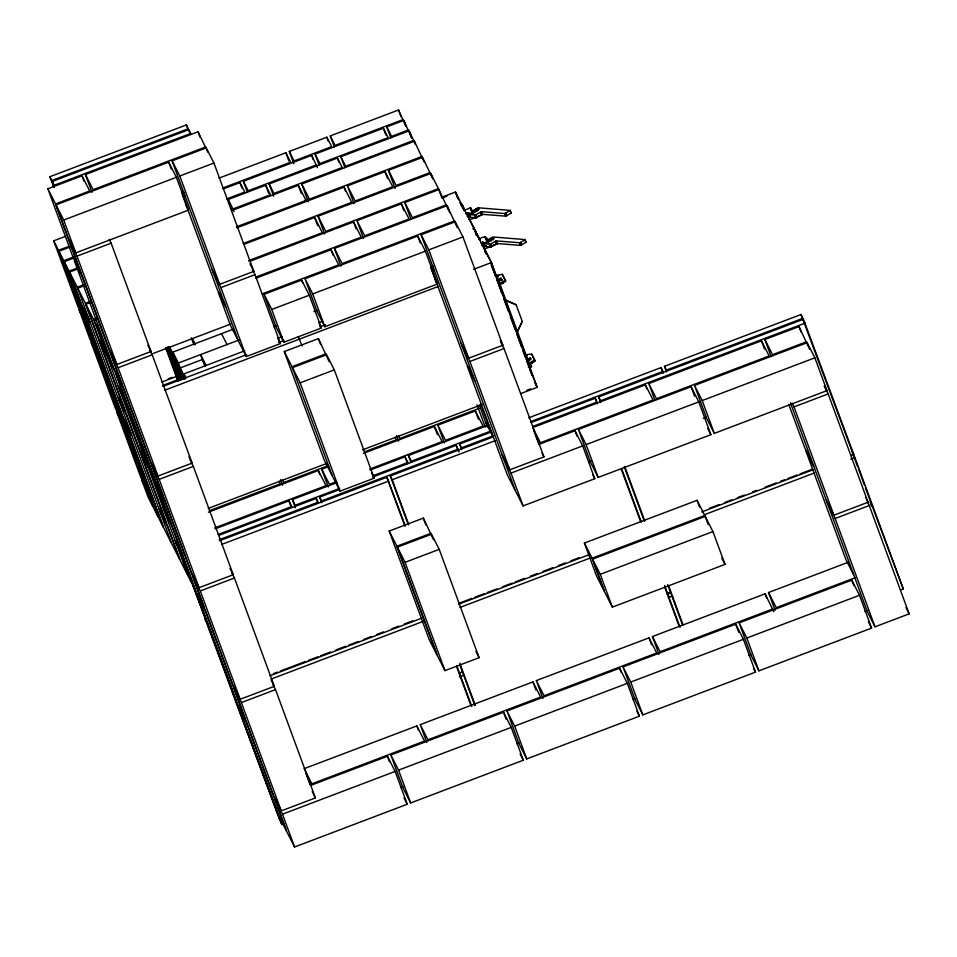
<?xml version="1.0" encoding="UTF-8"?>
<svg xmlns="http://www.w3.org/2000/svg" width="957" height="957" viewBox="0 0 957 957"><rect width="100%" height="100%" fill="white"/><g stroke="black" fill="none" stroke-linecap="round" stroke-linejoin="round"><path stroke-width="1.44" d="M463.846 210.444L470.665 207.825L472.89 212.227L470.258 213.339L468.487 212.98L470.066 217.263L475.808 217.729L482.376 214.308L505.775 216.174L511.241 213.004M473.703 213.255L472.591 210.755L477.998 207.753L510.308 210.396L504.817 213.555L505.846 216.174M482.711 214.643L469.48 219.859L468.511 217.227M525.931 242.516L525.058 239.585L492.891 236.977L487.376 240.051L491.348 240.745L484.039 243.568L484.852 246.475L490.63 246.966L497.197 243.533L520.608 245.399L526.075 242.229M497.532 243.903L484.302 249.083L483.345 246.463L485.881 245.494M522.295 321.444L517.438 331.505L522.295 321.444L516.11 304.745L505.942 300.366L516.11 304.745M476.634 210.995L477.974 210.361M483.979 243.604L489.888 244.31L496.372 240.889L519.711 242.767L524.962 239.896M484.888 246.272L485.881 245.674M496.886 279.683L500.978 278.14L501.588 279.348L498.071 282.04L498.932 283.739L505.284 280.21L502.305 274.336L497.042 275.197L497.796 276.944L497.042 275.197M499.303 284.731L502.712 283.428L505.643 281.191L505.284 280.21M527.439 361.806L530.968 359.114L530.345 357.894L526.254 359.449M528.312 363.504L534.652 359.976L531.673 354.102L527.785 354.449L526.41 354.963L526.781 355.944M528.671 364.497L532.08 363.193L535.023 360.956L534.652 359.976M472.567 210.899L476.658 211.365L469.038 214.607L475.151 215.062L481.55 211.664L504.758 213.555M510.141 210.672L511.098 213.291M505.643 213.303L506.528 215.971M479.002 239.334C487.783 232.156 492.137 244.454 480.928 242.922M494.135 244.549L493.345 244.825M505.392 213.423L506.361 216.043L505.212 213.483M53.484 186.507L49.872 176.71L186.448 124.9L190.431 134.291M49.872 176.71L51.798 180.502L188.373 128.693M52.276 181.447L188.852 129.638L190.778 133.43L54.202 185.239L52.276 181.447L54.334 187.046M47.85 188.78L81.991 175.825L89.683 190.981L55.542 203.937L47.85 188.78L73.234 257.708L80.914 272.865L55.542 203.937M91.956 192.309L85.412 174.533L198.087 131.791L207.789 152.055M205.779 146.947L93.092 189.689L85.412 174.533M56.02 204.882L168.695 162.14L176.387 177.296L188.469 210.121L75.794 252.863L68.103 237.707L56.02 204.882L63.712 220.038L75.794 252.863M252.469 269.599L255.04 274.647L280.413 343.587L246.272 356.542L238.58 341.386L172.104 160.848L206.257 147.892L213.937 163.049L253.832 271.369L219.679 284.325L211.999 269.168M63.712 220.038L176.387 177.296M172.104 160.848L179.796 175.992L213.937 163.049M82.685 315.942L77.876 306.467L53.7 240.817L65.519 236.343M218.986 178.122L285.88 152.749L290.689 162.212L222.395 188.122M289.301 151.445L326.851 137.198L331.66 146.672L294.098 160.92L289.301 151.445L293.823 163.755M334.304 146.852L330.273 135.906L398.555 109.995L405.876 126.312M181.686 193.493L184.474 192.429M53.7 240.817L58.509 250.291L69.012 246.308M403.364 119.469L335.07 145.38L330.273 135.906M70.136 247.014L58.987 251.236L63.796 260.711L69.837 277.123L65.028 267.649M223.232 188.936L239.956 182.596L244.753 192.07L226.642 198.936M247.396 192.237L243.365 181.292L311.659 155.393L317.473 167.595M315.068 154.101L383.362 128.19L388.159 137.664L319.877 163.563L315.068 154.101L319.1 165.035M390.731 137.641L386.772 126.898L403.842 120.415L411.618 137.952M63.796 260.711L73.545 257.014M316.456 164.867L248.174 190.766L243.365 181.292M408.651 129.889L391.58 136.373L386.772 126.898M77.003 256.141L111.144 243.186L151.027 351.518L116.886 364.473L109.194 349.317L69.311 240.985L77.003 256.141L116.886 364.473M64.275 261.656L69.083 271.13L93.248 336.78L88.451 327.306L64.275 261.656L74.778 257.672M228.161 199.487L265.723 185.239L270.532 194.714L232.97 208.961L228.161 199.487L232.192 210.432M269.144 183.947L337.426 158.037L342.235 167.511L273.941 193.422L269.144 183.947L273.666 196.257M344.867 167.69L340.848 156.745L409.129 130.834L415.446 144.411M69.083 271.13L78.271 267.649M413.938 140.308L345.644 166.219L340.848 156.745M89.336 320.057L81.644 304.9L69.562 272.075L77.912 268.917M231.558 210.624L298.321 185.299L306.013 200.456L236.463 226.833M308.286 201.783L301.742 184.007L414.417 141.265L424.118 161.889M305.068 200.312L307.855 199.259M69.562 272.075L77.254 287.232L84.204 284.6M422.109 156.41L309.434 199.164L301.742 184.007M84.563 285.593L77.732 288.189L85.424 303.333L125.307 411.666L117.615 396.509M236.941 227.79L344.053 187.153L351.745 202.31L243.245 243.473M347.463 185.861L385.025 171.614L392.717 186.771L355.155 201.018L347.463 185.861L354.018 203.638M395.121 188.469L388.446 170.31L422.587 157.367L431.822 176.71M85.424 303.333L90.879 301.264M430.279 172.523L396.126 185.467L388.446 170.31M105.677 352.272L97.985 337.115L85.903 304.29L90.078 302.699M243.724 244.418L314.662 217.502L322.353 232.659L248.629 260.627M324.626 233.987L318.083 216.21L430.758 173.468L438.45 188.625L441.967 198.195M85.903 304.29L93.583 319.447L96.37 318.382M438.45 188.625L325.763 231.367L318.083 216.21M96.801 319.351L94.073 320.392L96.956 326.074L109.038 358.899L106.155 353.217L93.583 319.447M249.239 261.524L353.564 221.952L361.256 237.109L255.531 277.207M356.973 220.648L401.366 203.817L409.058 218.974L364.665 235.805L356.973 220.648L363.528 238.437M410.948 219.285L404.775 202.525L438.928 189.57L448.666 210.313M96.956 326.074L99.684 325.033M441.811 197.214L455.472 192.034L491.276 262.601L537.2 387.334L520.811 393.554M442.84 197.8L446.931 196.257M213.208 272.446L220.888 287.602L255.04 274.647M446.608 204.726L412.467 217.682L404.775 202.525M255.89 278.2L331.002 249.705L338.694 264.862L262.182 293.883M340.967 266.19L334.424 248.413L447.098 205.671L457.302 227.67M460.544 204.726L461.908 204.212L465.126 210.564M454.778 220.828L342.104 263.57L334.424 248.413M264.06 294.313L301.611 280.066L309.302 295.211L321.385 328.036L283.834 342.283L276.142 327.138L264.06 294.313L271.74 309.458L283.834 342.283M305.032 278.762L417.707 236.02L425.398 251.177L437.481 284.002L324.806 326.744L317.114 311.587L305.032 278.762L312.724 293.919L324.806 326.744M539.162 444.335L575.013 430.734L582.693 445.89L594.787 478.715L523.084 505.918L515.392 490.762L421.116 234.728L455.269 221.773L462.949 236.929L502.832 345.25L468.691 358.205L460.999 343.049M472.794 228.879L474.158 228.364L476.742 235.362M151.338 354.15L230.769 324.016M118.094 367.751L152.235 354.796L192.13 463.116L157.977 476.072L150.297 460.915L110.402 352.595L118.094 367.751L157.977 476.072M271.74 309.458L309.302 295.211M312.724 293.919L425.398 251.177M421.116 234.728L428.808 249.885L462.949 236.929M182.895 379.415L172.846 352.128L233.496 329.112M172.846 352.128L178.373 363.014L239.429 339.855M273.869 326.792L276.633 325.739M313.824 311.635L317.389 310.355M430.698 267.374L433.485 266.321M168.001 378.936L172.152 377.357M161.793 382.07L177.021 376.292M185.431 378.075L183.9 373.912L244.801 350.8M277.578 338.371L282.183 336.625M318.537 322.832L322.593 321.289M163.001 385.348L178.229 379.57M162.762 386.449L246.727 354.592M278.571 342.51L284.097 340.417M319.889 326.839L325.452 324.734M473.512 269.336L491.276 262.601L496.743 278.882M164.688 390.241L438.617 286.322M331.864 475.043L324.172 459.886L284.289 351.566L318.43 338.611L329.16 361.662M494.925 275.377L495.941 274.982L495.463 274.037M497.413 276.178L498.776 275.664M496.839 279.169L497.867 278.774L498.346 279.719L528.778 362.356M497.329 280.114L498.346 279.719M498.609 280.15L501.336 279.121L501.958 280.329L501.588 279.348M284.289 351.566L291.969 366.722L326.122 353.767M334.292 369.869L326.6 354.724L292.459 367.667L300.139 382.824L334.292 369.869L374.175 478.201L340.022 491.144L332.342 476L291.969 366.722M159.185 479.361L193.338 466.406L233.221 574.726L199.08 587.682L191.388 572.525L151.505 464.205L159.185 479.361L199.08 587.682M462.207 346.326L469.899 361.483L504.04 348.539L543.935 456.86L509.782 469.815L502.102 454.659M526.577 359.916L527.594 359.521L528.408 361.71M526.613 360.442L530.704 358.887L530.345 357.894M528.264 364.15L529.293 363.756L528.814 362.811M528.348 367.201L529.723 366.687L528.683 363.875M208.195 508.406L326.385 463.571M362.547 449.85L482.137 404.488M209.332 510.715L280.281 483.811L279.001 481.275M328.203 465.628L283.691 482.507L282.411 479.983M364.378 451.907L396.365 439.765L395.085 437.241M479.074 408.4L399.787 438.473L398.507 435.949M526.613 390.384L530.716 388.829M208.423 512.198L318.322 470.509L326.014 485.666L214.727 527.881M328.287 486.993L321.731 469.217L328.694 466.573M363.469 453.379L434.406 426.463L442.098 441.62L369.761 469.062M437.827 425.171L475.378 410.924L483.07 426.08L445.507 440.328L437.827 425.171L444.371 442.947M336.374 481.73L329.423 484.362L321.731 469.217M215.205 528.826L288.93 500.858L291.813 506.54L218.088 534.508M295.366 507.772L292.34 499.566L336.864 482.675M370.239 470.007L405.026 456.824L407.909 462.506L373.122 475.689M410.948 462.363L408.436 455.52L487.723 425.446M339.747 488.357L295.235 505.248L292.34 499.566M490.606 431.128L411.319 461.202L408.436 455.52M218.639 535.43L316.193 498.418L318.119 502.21L219.165 539.748M321.672 502.712L319.614 497.126L339.125 489.721M372.572 477.041L456.19 445.316L459.133 451.895M461.657 449.611L459.599 444.024L491.731 431.834M528.659 417.826L661.048 367.596L662.974 371.388L530.573 421.618M666.527 371.89L664.469 366.304L801.045 314.494L851.79 450.532M458.104 449.108L321.528 500.918L319.614 497.126M493.645 435.626L461.525 447.804L459.599 444.024M802.959 318.286L666.383 370.096L664.469 366.304M219.655 540.693L386.891 477.256L405.266 525.74M408.304 524.843L390.3 475.952L493.429 436.835M531.063 422.563L595.17 398.244L597.084 402.036L532.977 426.344M600.637 402.538L598.58 396.952L803.449 319.231L853.716 454.324L850.929 455.376M221.569 544.485L388.805 481.036M390.3 475.952L392.226 479.744L495.355 440.627M805.363 323.023L600.506 400.732L598.58 396.952M645.365 384.846L532.69 427.588L540.382 442.744L653.057 400.002L645.365 384.846L646.884 388.949M648.786 383.554L761.461 340.8L769.153 355.956L656.478 398.71L648.786 383.554L654.827 399.966M771.007 356.171L764.87 339.508L799.023 326.552L809.706 349.496M806.703 341.709L772.562 354.664L764.87 339.508M578.423 429.442L691.098 386.7L698.789 401.856L710.872 434.681L598.197 477.423L590.505 462.267L578.423 429.442L586.115 444.598L598.197 477.423M694.507 385.408L807.194 342.666L814.874 357.81L826.968 390.635L714.293 433.389L706.601 418.233L694.507 385.408L702.199 400.564L714.293 433.389M200.288 590.959L234.429 578.004L274.312 686.336L240.171 699.28L232.479 684.135L192.596 575.803L200.288 590.959L240.171 699.28M503.31 457.936L510.99 473.093L582.693 445.89M586.115 444.598L698.789 401.856M702.199 400.564L814.874 357.81M389.212 531.063L396.892 546.22L436.787 654.54L429.095 639.384L389.212 531.063L423.353 518.108L433.569 539.76M588.639 461.848L591.414 460.796M703.335 418.341L706.122 417.276M396.892 546.22L431.045 533.264M397.382 547.165L431.523 534.209L439.215 549.366L479.098 657.686L444.957 670.642L437.265 655.485L397.382 547.165L405.062 562.321L444.957 670.642M792.109 403.088L794.023 406.881L828.176 393.925L868.059 502.246L833.918 515.201L826.226 500.044M405.062 562.321L439.215 549.366M584.404 543.05L592.096 558.206L604.178 591.031L596.498 575.875L584.404 543.05L697.079 500.308L704.771 515.464L708.276 524.615M273.379 673.692L277.566 672.101M280.353 671.048L305.439 661.526M308.226 660.474L317.975 656.777M320.762 655.712L330.524 652.016M336.098 649.899L345.86 646.202M348.647 645.138L358.397 641.441M363.971 639.324L370.945 636.68M376.52 634.563L383.482 631.931M391.844 628.749L398.818 626.105M404.392 624L412.754 620.818M459.36 603.137L471.909 598.376M474.696 597.324L484.445 593.627M487.233 592.562L496.994 588.866M502.569 586.749L512.318 583.052M515.105 581.988L524.867 578.291M530.441 576.174L537.415 573.53M542.99 571.413L552.739 567.716M558.314 565.599L565.288 562.955M570.862 560.85L579.224 557.668M709.448 508.263L719.209 504.566M724.784 502.449L731.746 499.805M737.333 497.7L744.295 495.056M752.657 491.874L756.843 490.295M765.205 487.125L776.354 482.89M780.529 481.311L784.716 479.72M787.503 478.667L797.253 474.959M800.04 473.906L812.589 469.145M269.922 675.786L421.822 618.162M458.69 604.178L589.691 554.474M701.804 511.947L813.294 469.648M271.13 679.063L423.03 621.44M459.898 607.456L590.9 557.764M704.412 514.699L814.503 472.937M850.737 459.193L854.924 457.602L903.264 588.902L900.477 589.967M592.096 558.206L704.771 515.464M592.574 559.151L705.249 516.409L712.941 531.566L725.023 564.391L612.348 607.133L604.657 591.976L592.574 559.151L600.266 574.308L612.348 607.133M241.379 702.57L275.52 689.614L315.403 797.935L281.262 810.89L273.57 795.734L233.687 687.413L241.379 702.57L281.262 810.89M600.266 574.308L712.941 531.566M827.434 503.322L835.126 518.479L869.267 505.535L909.15 613.856L875.009 626.811L867.317 611.655L790.434 402.825M667.878 593.208L670.666 592.156M459.551 673.022L462.339 671.958M667.208 594.249L671.383 592.658M459.36 676.826L463.547 675.247M668.417 597.527L672.592 595.948M416.845 725.92L304.17 768.662L311.862 783.819L424.537 741.077L416.845 725.92L418.353 730.024M420.255 724.628L532.941 681.886L540.621 697.043L427.946 739.785L420.255 724.628L426.81 742.405M536.351 680.594L649.025 637.852L656.717 652.997L544.043 695.751L536.351 680.594L542.894 698.371M658.99 654.337L652.435 636.549L765.11 593.807L773.806 611.702M775.074 610.291L768.531 592.515L847.818 562.429M772.801 608.963L660.127 651.705L652.435 636.549M855.51 577.585L776.223 607.671L768.531 592.515M310.953 785.302L387.453 756.269L395.145 771.426L407.227 804.251L294.553 847.005L286.873 831.848L274.779 799.023L282.471 814.18L294.553 847.005M390.875 754.977L503.549 712.235L511.229 727.392L523.323 760.217L410.649 802.959L402.957 787.802L390.875 754.977L398.555 770.134L410.649 802.959M506.959 710.943L619.634 668.201L627.325 683.358L639.408 716.183L526.733 758.925L519.053 743.768L506.959 710.943L514.651 726.1L526.733 758.925M623.055 666.897L735.73 624.155L743.41 639.312L755.504 672.137L642.829 714.879L635.137 699.723L623.055 666.897L630.735 682.054L642.829 714.879M739.139 622.863L851.814 580.121L859.506 595.278L871.588 628.103L758.913 670.845L751.221 655.689L739.139 622.863L746.831 638.02L758.913 670.845M282.471 814.18L395.145 771.426M398.555 770.134L511.229 727.392M514.651 726.1L627.325 683.358M630.735 682.054L743.41 639.312M746.831 638.02L859.506 595.278M400.457 787.623L403.232 786.57M516.541 743.589L519.328 742.536M632.637 699.543L635.412 698.49M748.721 655.509L751.508 654.456M864.817 611.475L867.592 610.41M467.16 216.294C471.442 216.509 468.057 211.186 465.712 213.77M482.352 242.396L483.512 244.944L484.278 244.836M492.269 239.74L493.441 239.717M483.62 244.92L481.814 245.578M485.785 239.74L486.455 239.681L485.366 237.013M467.817 213.064L468.882 215.672M482.651 242.288L483.716 244.896M504.961 213.543L506.086 216.126M482.938 242.229L484.146 244.825M471.299 210.42L473.308 213.758M483.249 242.205L484.9 246.499M470.066 217.263L469.205 214.332M824.396 385.587L826.968 390.635M824.324 386.341L828.176 393.925M852.436 451.8L853.716 454.324M852.998 453.809L854.924 457.602M865.499 497.197L868.059 502.246M867.341 501.743L869.267 505.535M903.264 588.902L865.379 487.783M905.944 607.539L909.15 613.856M812.445 462.985L804.765 447.828L788.903 404.787M813.653 466.274L805.973 451.118L845.856 559.438L853.536 574.595M868.382 621.787L871.588 628.103M707.666 428.365L710.872 434.681M721.817 558.075L725.023 564.391M753.578 668.345L755.504 672.137M505.643 281.191L502.305 274.336M467.554 215.337L474.158 228.364L476.347 235.374M476.765 235.039L474.708 229.441L479.935 239.74M482.376 244.561L491.049 261.644L496.755 277.171M459.827 202.417L463.188 209.033M484.685 251.416L486.036 254.06M495.798 275.64L491.204 264.67L494.865 274.551M535.023 360.956L531.673 354.102M592.862 474.935L594.787 478.715M526.41 354.963L526.805 355.717M525.68 355.741L527.594 359.521M534.496 382.01L537.2 387.334L528.91 366.256M500.272 340.202L502.832 345.25M500.846 342.223L504.04 348.539M542.009 453.068L543.935 456.86M432.014 266.094L433.928 269.886M434.921 278.954L437.481 284.002M473.823 378.206L466.131 363.05L431.356 268.618M475.031 381.496L467.339 366.34L507.222 474.66L514.914 489.817M636.848 711.123L639.408 716.183M480.641 404.273L493.441 437.6L485.761 422.456M319.471 324.256L321.385 328.036M475.892 651.37L479.098 657.686M520.118 753.901L523.323 760.217M371.603 473.141L374.175 478.201M298.285 336.541L302.125 346.015M249.98 263.785L253.832 271.369M277.853 338.527L280.413 343.587M182.356 190.945L184.928 196.006M185.909 205.061L188.469 210.121M224.811 304.326L217.119 289.17L182.344 194.738M226.019 307.604L218.328 292.447L230.41 325.272L238.102 340.429M221.498 333.67L227.024 344.556M192.584 338.862L195.037 343.707M206.09 365.49L200.563 354.592L204.989 366.603M191.328 337.737L195.013 344.998M205.456 365.574L202.382 359.521L180.191 367.943L185.718 378.828M404.033 797.947L407.227 804.251M183.9 373.912L185.825 377.692M169.748 347.367L174.664 357.045M167.726 347.881L175.179 362.571M180.706 373.457L183.768 379.51M170.059 358.325L175.586 369.223M109.23 239.406L111.144 243.186M147.833 345.202L151.027 351.518M149.675 349.748L152.235 354.796M188.924 456.812L192.13 463.116M190.132 460.09L193.338 466.406M230.015 568.41L233.221 574.726M231.869 572.956L234.429 578.004M66.236 270.939L71.045 280.413L95.221 346.063L90.413 336.589M90.544 323.346L82.852 308.19L122.735 416.51L130.427 431.667M107.363 356.494L115.055 371.651L125.929 401.198L118.237 386.042M271.106 680.02L274.312 686.336M272.96 684.566L275.52 689.614M83.893 319.231L79.084 309.757L89.958 339.292L94.767 348.767M119.446 389.32L124.733 399.739L145.584 456.369L140.296 445.95M91.621 339.867L96.43 349.341L120.594 414.991L115.797 405.517M95.975 352.056L91.166 342.582L115.342 408.232L120.151 417.707M118.824 399.787L126.515 414.943L166.398 523.264L158.706 508.107M141.504 449.228L146.792 459.647L168.241 517.916L162.965 507.497M146.768 463.87L139.076 448.713L99.193 340.393L106.885 355.549L188.338 576.425L191.221 582.107L179.138 549.282L176.255 543.6M131.635 434.945L123.943 419.788L163.838 528.12L171.518 543.277M147.976 467.16L140.284 452.003L180.167 560.323L187.859 575.48M312.197 791.618L315.403 797.935M117.005 408.806L121.802 418.281L132.688 447.816L127.879 438.342M121.36 420.984L116.551 411.51L140.727 477.16L145.524 486.635M129.087 441.632L133.896 451.106L158.072 516.756L153.264 507.282L58.509 250.291M164.173 510.775L171.853 525.931L182.739 555.479L175.047 540.322M159.915 511.397L167.607 526.553L179.689 559.378L171.997 544.222L77.254 287.232M146.732 489.924L141.935 480.45L147.976 496.862L152.785 506.337M207.107 622.887L205.181 619.095L279.623 819.838M230.362 686.265L232.288 690.057L182.021 554.964L281.848 824.647L231.57 689.554M528.707 364.138L529.723 366.687M474.708 229.441L477.746 237.049M464.444 210.552L461.908 204.212L463.966 209.81M458.594 199.846L455.472 192.034L457.542 197.644M852.005 451.465L857.663 466.837M858.656 469.181L864.35 484.996M801.045 314.494L803.102 320.081M870.14 502.162L871.683 506.349M799.023 326.552L801.069 332.115M794.023 406.881L833.918 515.201M835.126 518.479L875.009 626.811M851.814 580.121L853.835 585.588M761.461 340.8L764.487 349.006M691.098 386.7L694.626 396.27M765.11 593.807L766.629 597.91M661.048 367.596L663.105 373.182M697.079 500.308L699.603 507.15M735.73 624.155L738.744 632.362M624.67 466.382L644.731 520.859M668.572 585.6L682.975 624.718M624.299 466.789L644.348 521.266M667.675 584.607L682.592 625.112M621.775 469.074L641.322 522.151M664.637 585.505L680.068 627.409M595.17 398.244L597.228 403.83M621.392 469.48L640.424 521.158M664.78 587.299L678.669 625.017M525.058 239.585L526.039 242.444M510.237 210.361L511.205 213.208M520.476 242.528L521.362 245.195M520.309 242.611L521.182 245.267L519.95 242.731M519.783 242.767L520.835 245.375M519.639 242.779L520.68 245.399M575.013 430.734L577.023 436.213M649.025 637.852L651.538 644.683M496.372 240.889L497.341 243.521L496.145 240.913M495.977 240.961L497.03 243.568M495.798 241.02L496.85 243.616M495.702 241.056L496.587 243.724M495.547 241.14L496.504 243.76M481.55 211.664L482.519 214.296M481.323 211.688L482.448 214.296M481.144 211.736L482.208 214.332M480.964 211.796L482.029 214.392M480.881 211.832L481.766 214.5M480.713 211.916L481.682 214.535M490.498 244.095L491.467 246.715M490.427 244.131L491.3 246.798M490.163 244.238L491.216 246.834M489.984 244.286L491.037 246.894M490.857 246.93L489.733 244.334L490.63 246.966M487.388 240.016L488.429 242.791M500.978 278.14L501.336 279.121M502.353 282.447L502.712 283.428M531.721 362.213L532.08 363.193M485.163 237.025L486.276 239.633M484.996 237.061L486.048 239.669M475.677 214.858L476.478 217.574L475.33 215.014M475.151 215.062L476.203 217.67M474.983 215.098L476.036 217.706M474.839 215.11L475.88 217.729M497.867 278.774L499.075 282.064M499.805 285.449L504.447 298.058M519.926 340.07L524.568 352.678M470.533 207.789L471.622 210.456M498.872 284.313L527.75 362.739M470.33 207.801L471.442 210.408M470.162 207.836L471.215 210.444M482.842 242.241L483.907 244.86M496.934 280.162L501.576 292.782M503.645 298.393L508.299 311.013M510.356 316.623L515.01 329.244M517.067 334.854L521.721 347.475M522.749 350.286L525.333 357.296M526.888 361.507L528.431 365.718M529.46 368.517L532.044 375.527M468.021 213.016L469.074 215.624M467.626 213.136L468.691 215.72M533.707 430.327L538.743 444M619.634 668.201L621.153 672.304M447.098 205.671L449.611 212.514M430.758 173.468L432.767 178.935M414.417 141.265L415.422 143.993M409.129 130.834L411.654 137.676M403.842 120.415L405.816 125.798M398.555 109.995L401.079 116.838M428.808 249.885L468.691 358.205M469.899 361.483L509.782 469.815M510.99 473.093L523.084 505.918M383.362 128.19L385.874 135.033M430.985 267.96L436.643 283.332M417.707 236.02L420.219 242.863M479.325 404.99L487.257 426.882M476.993 404.739L485.223 427.085M401.366 203.817L403.878 210.66M475.378 410.924L478.404 419.13M385.025 171.614L387.549 178.445M456.19 445.316L458.247 450.903M532.941 681.886L535.956 690.093M337.426 158.037L338.934 162.14M434.406 426.463L437.433 434.669M326.851 137.198L328.371 141.301M344.053 187.153L345.561 191.256M353.564 221.952L356.088 228.783M311.659 155.393L313.166 159.496M503.549 712.235L506.062 719.078M331.002 249.705L333.024 255.184M405.026 456.824L407.538 463.655M396.629 435.626L398.638 441.093M314.662 217.502L317.688 225.708M423.353 518.108L425.913 525.046M298.321 185.299L301.347 193.505M285.88 152.749L288.906 160.955M392.226 479.744L408.687 524.448M459.779 663.213L475.21 705.118M459.91 665.019L474.828 705.524M456.872 665.905L471.789 706.422M386.891 477.256L404.883 526.147M457.015 667.711L470.904 705.417M301.611 280.066L302.627 282.793M265.723 185.239L268.75 193.446M318.43 338.611L320.475 344.173M239.956 182.596L241.965 188.062M300.139 382.824L340.022 491.144M232.97 208.961L233.975 211.7M198.087 131.791L200.097 137.258M318.322 470.509L319.829 474.612M186.448 124.9L188.505 130.499M316.193 498.418L317.736 502.616M179.796 175.992L219.679 284.325M220.888 287.602L246.272 356.542M168.695 162.14L171.207 168.97M387.453 756.269L389.475 761.748M288.93 500.858L290.94 506.325M280.545 479.66L282.554 485.139M191.843 339.137L193.446 343.479M178.373 363.014L184.306 379.128M169.281 346.566L181.483 379.714M168.839 346.781L180.981 379.75M167.343 346.853L179.701 380.408M166.123 347.63L178.409 380.994M165.728 348.013L178.014 381.376M305.678 772.766L310.212 785.075M81.991 175.825L84.025 181.34M51.798 180.502L54.37 187.5M491.049 261.644L493.226 268.642M528.683 364.88A1.83 1.747 -26.9 0 1 531.41 365.646A1.83 1.747 -26.9 0 1 529.843 368.05M530.07 363.253A1.83 1.747 -26.9 0 1 529.64 364.557M528.001 359.234A1.83 1.747 -26.9 0 1 528.455 361.315M82.135 276.154L74.443 260.998L114.326 369.318L122.017 384.475L82.135 276.154M123.226 387.752L115.534 372.596L155.417 480.928L163.109 496.073L123.226 387.752M94.456 340.07L89.659 330.596L100.533 360.131L105.342 369.605L94.456 340.07M127.137 404.476L125.211 400.684L170.645 522.654L127.137 404.476M106.55 372.895L101.741 363.421L125.917 429.071L130.714 438.545L106.55 372.895M164.317 499.363L156.625 484.206L196.508 592.527L204.2 607.683L164.317 499.363M131.922 441.823L127.125 432.349L151.29 497.999L156.099 507.473L131.922 441.823M181.543 554.019L179.617 550.227L205.719 619.669L181.543 554.019M157.307 510.763L152.51 501.289L158.551 517.701L163.348 527.175L157.307 510.763M205.408 610.973L197.716 595.816L237.599 704.137L245.291 719.293L205.408 610.973M246.499 722.571L238.807 707.414L278.702 815.735L286.382 830.891L246.499 722.571M475.892 210.504A2.381 0.682 -20.2 0 0 479.349 208.77A2.381 0.682 -20.2 0 0 476.072 209.188A2.381 0.682 -20.2 0 0 475.892 210.504M490.726 239.729A2.381 0.682 -20.2 0 0 494.171 237.994A2.381 0.682 -20.2 0 0 490.905 238.413A2.381 0.682 -20.2 0 0 490.726 239.729"/></g></svg>
